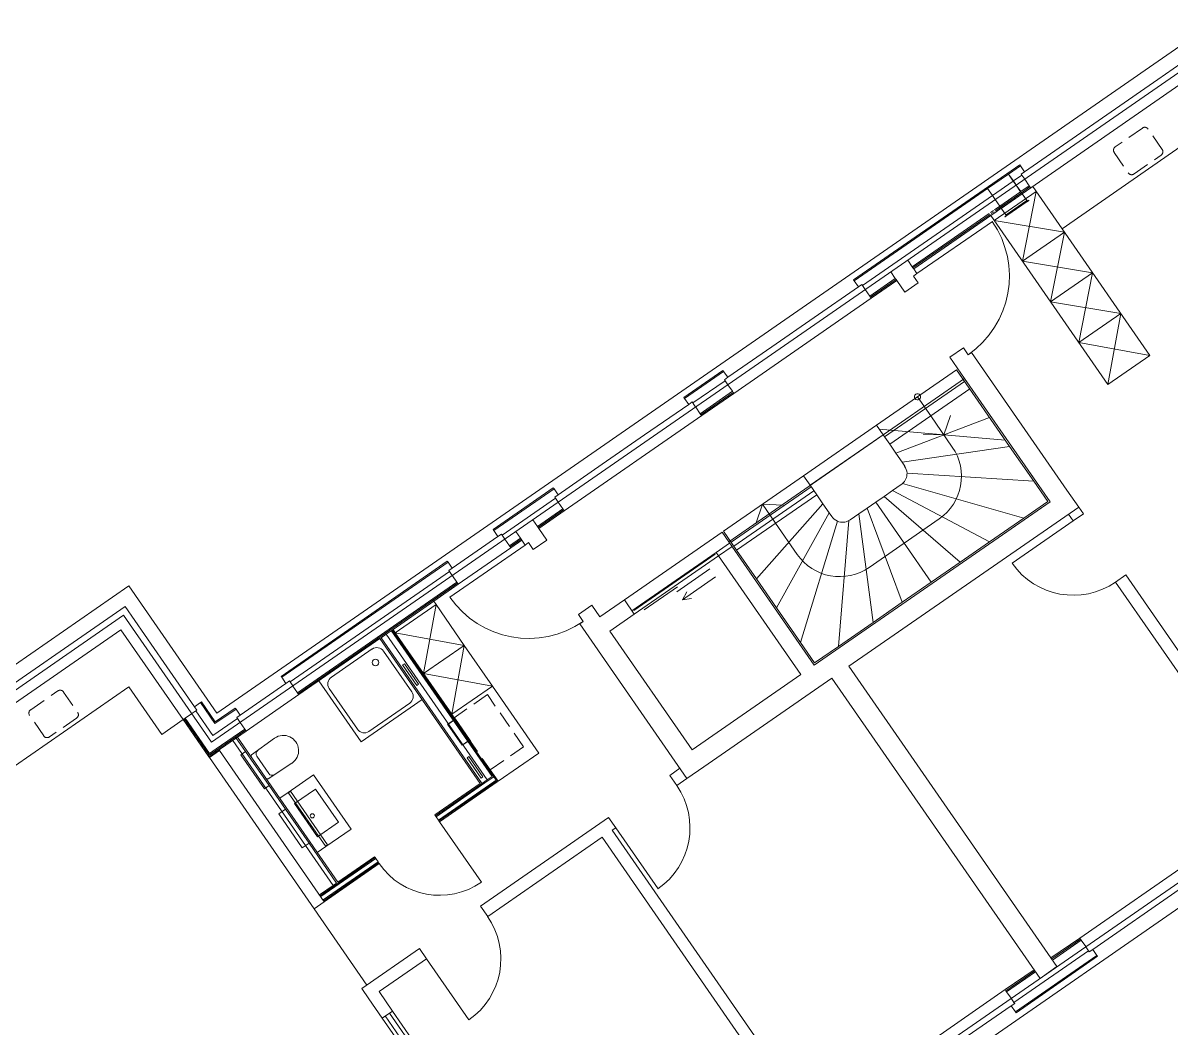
# Model space of a CAD drawing. Header units: metres. Extents: x 2747624 to 2747775, y 1250135 to 1250307.
# Drawn here: x 2747704.12 to 2747718.03, y 1250242.4 to 1250254.58 of the extents above; entities that cross this region are included whole.
import ezdxf

# ---------------------------------------------------------------- set-up
doc = ezdxf.new("R2010")
doc.units = ezdxf.units.M
doc.header["$MEASUREMENT"] = 0
doc.linetypes.add('Strich 2_1mm', pattern=[0.3, 0.2, -0.1])
doc.linetypes.add('Strichpunkt 3_1_1mm Achsen', pattern=[0.5, 0.3, -0.1, 0, -0.1])
doc.layers.add('nichttragend', color=7, linetype='Continuous')
doc.layers.add('tragend', color=7, linetype='Continuous')

# ---------------------------------------------------------------- blocks, each defined once
blk = doc.blocks.new('dfghdgh')
at = {"layer": 'nichttragend', "color": 252, "linetype": 'Continuous', "lineweight": 0}
for p, q in [((2746714.131, 1250251.528), (2746718.535, 1250254.579)), ((2746718.489, 1250254.329), (2746717.861, 1250253.894)), ((2746718.471, 1250254.225), (2746706.397, 1250245.862)), ((2746718.438, 1250254.048), (2746716.322, 1250252.581)), ((2746717.861, 1250253.894), (2746717.296, 1250253.502)), ((2746717.296, 1250253.502), (2746716.772, 1250253.139)), ((2746716.702, 1250252.085), (2746718.28, 1250253.178)), ((2746716.772, 1250253.139), (2746716.248, 1250252.776)), ((2746716.044, 1250252.76), (2746716.052, 1250252.748)), ((2746716.053, 1250252.748), (2746716.045, 1250252.761)), ((2746716.052, 1250252.748), (2746716.111, 1250252.663)), ((2746716.112, 1250252.664), (2746716.053, 1250252.748)), ((2746716.189, 1250252.861), (2746716.198, 1250252.848)), ((2746716.198, 1250252.848), (2746716.248, 1250252.776)), ((2746716.248, 1250252.776), (2746716.207, 1250252.747)), ((2746716.207, 1250252.747), (2746716.215, 1250252.736)), ((2746716.215, 1250252.736), (2746716.249, 1250252.686)), ((2746716.111, 1250252.663), (2746716.145, 1250252.614)), ((2746716.146, 1250252.615), (2746716.112, 1250252.664)), ((2746716.145, 1250252.614), (2746716.2, 1250252.534)), ((2746716.202, 1250252.535), (2746716.146, 1250252.615)), ((2746716.249, 1250252.686), (2746716.25, 1250252.685)), ((2746716.25, 1250252.685), (2746716.304, 1250252.606)), ((2746716.304, 1250252.606), (2746716.313, 1250252.594)), ((2746716.313, 1250252.594), (2746716.322, 1250252.581)), ((2746716.702, 1250252.085), (2746716.346, 1250252.598)), ((2746715.79, 1250252.584), (2746715.799, 1250252.572)), ((2746715.8, 1250252.573), (2746715.791, 1250252.585)), ((2746715.799, 1250252.572), (2746715.857, 1250252.488)), ((2746715.858, 1250252.489), (2746715.8, 1250252.573)), ((2746715.857, 1250252.488), (2746715.891, 1250252.438)), ((2746715.892, 1250252.439), (2746715.858, 1250252.489)), ((2746716.389, 1250252.537), (2746715.88, 1250252.184)), ((2746715.965, 1250252.332), (2746716.219, 1250252.509)), ((2746716.217, 1250252.509), (2746715.965, 1250252.334)), ((2746716.2, 1250252.534), (2746716.209, 1250252.522)), ((2746716.21, 1250252.522), (2746716.202, 1250252.535)), ((2746716.209, 1250252.522), (2746716.217, 1250252.509)), ((2746716.219, 1250252.51), (2746716.21, 1250252.522)), ((2746716.219, 1250252.51), (2746716.217, 1250252.509)), ((2746716.217, 1250252.509), (2746716.274, 1250252.428)), ((2746716.282, 1250252.419), (2746716.219, 1250252.51)), ((2746716.389, 1250252.537), (2746716.222, 1250251.691)), ((2746715.891, 1250252.438), (2746715.947, 1250252.358)), ((2746715.948, 1250252.359), (2746715.892, 1250252.439)), ((2746715.947, 1250252.358), (2746715.955, 1250252.346)), ((2746715.956, 1250252.347), (2746715.948, 1250252.359)), ((2746715.955, 1250252.346), (2746715.964, 1250252.334)), ((2746715.965, 1250252.334), (2746715.956, 1250252.347)), ((2746715.964, 1250252.334), (2746716.027, 1250252.243)), ((2746715.965, 1250252.334), (2746715.964, 1250252.334)), ((2746716.021, 1250252.253), (2746715.965, 1250252.334)), ((2746716.296, 1250252.429), (2746716.012, 1250252.233)), ((2746716.273, 1250252.427), (2746716.023, 1250252.254)), ((2746716.279, 1250252.415), (2746716.032, 1250252.245)), ((2746716.033, 1250252.244), (2746716.28, 1250252.414)), ((2746716.273, 1250252.427), (2746716.274, 1250252.428)), ((2746716.273, 1250252.427), (2746716.28, 1250252.416)), ((2746716.28, 1250252.418), (2746716.274, 1250252.428)), ((2746716.279, 1250252.415), (2746716.281, 1250252.417)), ((2746716.28, 1250252.414), (2746716.279, 1250252.415)), ((2746716.282, 1250252.416), (2746716.28, 1250252.418)), ((2746716.281, 1250252.415), (2746716.28, 1250252.416)), ((2746716.28, 1250252.414), (2746716.281, 1250252.415)), ((2746716.3, 1250252.43), (2746716.281, 1250252.417)), ((2746716.281, 1250252.415), (2746716.301, 1250252.429)), ((2746716.282, 1250252.418), (2746716.282, 1250252.419)), ((2746716.297, 1250252.428), (2746716.296, 1250252.429)), ((2746716.301, 1250252.429), (2746716.3, 1250252.43)), ((2746715.853, 1250252.257), (2746715.837, 1250252.246)), ((2746715.837, 1250252.246), (2746717.258, 1250250.196)), ((2746715.88, 1250252.184), (2746716.731, 1250252.044)), ((2746715.902, 1250252.291), (2746715.887, 1250252.28)), ((2746716.032, 1250252.245), (2746716.01, 1250252.229)), ((2746716.01, 1250252.229), (2746716.011, 1250252.228)), ((2746716.011, 1250252.228), (2746716.033, 1250252.244)), ((2746716.012, 1250252.233), (2746716.013, 1250252.232)), ((2746716.023, 1250252.254), (2746716.021, 1250252.253)), ((2746716.021, 1250252.253), (2746716.028, 1250252.244)), ((2746716.03, 1250252.243), (2746716.023, 1250252.254)), ((2746716.027, 1250252.243), (2746716.028, 1250252.241)), ((2746716.031, 1250252.242), (2746716.03, 1250252.243)), ((2746716.032, 1250252.245), (2746716.033, 1250252.244)), ((2746714.944, 1250251.541), (2746715.857, 1250252.173)), ((2746716.222, 1250251.691), (2746716.731, 1250252.044)), ((2746716.731, 1250252.044), (2746716.563, 1250251.198)), ((2746717.766, 1250250.548), (2746716.702, 1250252.085)), ((2746716.222, 1250251.691), (2746717.072, 1250251.55)), ((2746706.461, 1250246.215), (2746714.131, 1250251.528)), ((2746714.903, 1250251.512), (2746714.944, 1250251.541)), ((2746714.96, 1250251.43), (2746714.903, 1250251.512)), ((2746716.563, 1250251.198), (2746717.072, 1250251.55)), ((2746717.072, 1250251.55), (2746716.905, 1250250.705)), ((2746713.699, 1250251.011), (2746714.234, 1250251.381)), ((2746714.175, 1250251.465), (2746714.184, 1250251.453)), ((2746714.184, 1250251.453), (2746714.234, 1250251.381)), ((2746714.234, 1250251.381), (2746714.275, 1250251.409)), ((2746714.275, 1250251.409), (2746714.283, 1250251.397)), ((2746714.283, 1250251.397), (2746714.317, 1250251.348)), ((2746714.317, 1250251.348), (2746714.318, 1250251.347)), ((2746714.318, 1250251.347), (2746714.373, 1250251.268)), ((2746714.796, 1250251.316), (2746714.96, 1250251.43)), ((2746712.725, 1250250.09), (2746714.39, 1250251.243)), ((2746714.373, 1250251.268), (2746714.381, 1250251.256)), ((2746714.381, 1250251.256), (2746714.39, 1250251.243)), ((2746716.563, 1250251.198), (2746717.414, 1250251.057)), ((2746713.186, 1250250.655), (2746713.699, 1250251.011)), ((2746717.414, 1250251.057), (2746716.905, 1250250.705)), ((2746717.414, 1250251.057), (2746717.258, 1250250.196)), ((2746712.651, 1250250.285), (2746713.186, 1250250.655)), ((2746716.905, 1250250.705), (2746717.766, 1250250.548)), ((2746715.342, 1250250.527), (2746715.507, 1250250.641)), ((2746715.507, 1250250.641), (2746715.564, 1250250.559)), ((2746715.564, 1250250.559), (2746715.605, 1250250.587)), ((2746717.258, 1250250.196), (2746717.766, 1250250.548)), ((2746712.593, 1250250.369), (2746712.601, 1250250.357)), ((2746715.423, 1250250.375), (2746714.453, 1250249.703)), ((2746716.065, 1250249.448), (2746715.423, 1250250.375)), ((2746712.601, 1250250.357), (2746712.651, 1250250.285)), ((2746712.651, 1250250.285), (2746712.61, 1250250.256)), ((2746712.61, 1250250.256), (2746712.618, 1250250.244)), ((2746712.618, 1250250.244), (2746712.653, 1250250.195)), ((2746715.519, 1250250.271), (2746712.663, 1250248.292)), ((2746714.551, 1250249.562), (2746715.521, 1250250.234)), ((2746716.556, 1250248.775), (2746715.519, 1250250.271)), ((2746712.653, 1250250.195), (2746712.653, 1250250.194)), ((2746712.653, 1250250.194), (2746712.708, 1250250.115)), ((2746712.708, 1250250.115), (2746712.717, 1250250.102)), ((2746712.717, 1250250.102), (2746712.725, 1250250.09)), ((2746715.583, 1250250.145), (2746714.613, 1250249.473)), ((2746711.644, 1250249.587), (2746712.179, 1250249.957)), ((2746712.12, 1250250.042), (2746712.128, 1250250.03)), ((2746712.128, 1250250.03), (2746712.179, 1250249.957)), ((2746712.179, 1250249.957), (2746712.22, 1250249.986)), ((2746712.22, 1250249.986), (2746712.228, 1250249.974)), ((2746712.228, 1250249.974), (2746712.262, 1250249.924)), ((2746714.951, 1250250.048), (2746715.11, 1250249.817)), ((2746710.67, 1250248.667), (2746712.335, 1250249.82)), ((2746712.262, 1250249.924), (2746712.263, 1250249.923)), ((2746712.263, 1250249.923), (2746712.318, 1250249.844)), ((2746712.318, 1250249.844), (2746712.326, 1250249.832)), ((2746712.326, 1250249.832), (2746712.335, 1250249.82)), ((2746715.11, 1250249.817), (2746715.372, 1250249.439)), ((2746715.27, 1250249.587), (2746715.349, 1250249.824)), ((2746714.453, 1250249.703), (2746713.57, 1250249.091)), ((2746714.533, 1250249.588), (2746714.453, 1250249.703)), ((2746715.822, 1250249.799), (2746714.688, 1250249.364)), ((2746711.13, 1250249.231), (2746711.644, 1250249.587)), ((2746713.649, 1250248.976), (2746714.533, 1250249.588)), ((2746716.014, 1250249.522), (2746714.485, 1250249.656)), ((2746714.533, 1250249.588), (2746714.613, 1250249.473)), ((2746715.02, 1250249.597), (2746715.27, 1250249.587)), ((2746714.613, 1250249.473), (2746714.688, 1250249.364)), ((2746716.065, 1250249.448), (2746714.764, 1250249.255)), ((2746716.358, 1250249.026), (2746716.065, 1250249.448)), ((2746714.688, 1250249.364), (2746714.764, 1250249.255)), ((2746714.764, 1250249.255), (2746714.795, 1250249.21)), ((2746710.596, 1250248.861), (2746711.13, 1250249.231)), ((2746716.358, 1250249.026), (2746714.823, 1250249.125)), ((2746713.57, 1250249.091), (2746712.6, 1250248.419)), ((2746713.57, 1250249.091), (2746713.57, 1250249.091)), ((2746713.57, 1250249.091), (2746713.649, 1250248.976)), ((2746714.754, 1250248.987), (2746714.648, 1250248.913)), ((2746716.238, 1250248.579), (2746714.768, 1250248.997)), ((2746716.528, 1250248.78), (2746716.358, 1250249.026)), ((2746710.537, 1250248.946), (2746710.546, 1250248.933)), ((2746710.546, 1250248.933), (2746710.596, 1250248.861)), ((2746710.596, 1250248.861), (2746710.555, 1250248.833)), ((2746712.691, 1250248.287), (2746713.661, 1250248.959)), ((2746712.725, 1250248.238), (2746713.695, 1250248.91)), ((2746712.759, 1250248.189), (2746713.729, 1250248.86)), ((2746713.729, 1250248.86), (2746713.649, 1250248.976)), ((2746713.804, 1250248.752), (2746713.729, 1250248.86)), ((2746714.546, 1250248.842), (2746714.444, 1250248.772)), ((2746714.648, 1250248.913), (2746714.546, 1250248.842)), ((2746715.468, 1250248.046), (2746714.546, 1250248.842)), ((2746715.821, 1250248.29), (2746714.648, 1250248.913)), ((2746710.555, 1250248.833), (2746710.563, 1250248.821)), ((2746710.563, 1250248.821), (2746710.597, 1250248.771)), ((2746710.597, 1250248.771), (2746710.598, 1250248.77)), ((2746710.598, 1250248.77), (2746710.653, 1250248.691)), ((2746713.072, 1250248.746), (2746712.993, 1250248.509)), ((2746712.999, 1250247.843), (2746713.804, 1250248.752)), ((2746713.231, 1250248.516), (2746713.072, 1250248.746)), ((2746713.322, 1250248.736), (2746713.072, 1250248.746)), ((2746713.699, 1250246.796), (2746716.556, 1250248.775)), ((2746713.88, 1250248.643), (2746713.804, 1250248.752)), ((2746714.342, 1250248.701), (2746714.24, 1250248.631)), ((2746714.444, 1250248.772), (2746714.342, 1250248.701)), ((2746714.764, 1250247.558), (2746714.342, 1250248.701)), ((2746715.116, 1250247.802), (2746714.444, 1250248.772)), ((2746716.238, 1250248.579), (2746716.528, 1250248.78)), ((2746710.653, 1250248.691), (2746710.661, 1250248.679)), ((2746710.661, 1250248.679), (2746710.67, 1250248.667)), ((2746713.241, 1250247.493), (2746713.88, 1250248.643)), ((2746713.911, 1250248.597), (2746713.88, 1250248.643)), ((2746714.24, 1250248.631), (2746714.134, 1250248.557)), ((2746714.411, 1250247.314), (2746714.24, 1250248.631)), ((2746715.214, 1250248.569), (2746714.364, 1250247.98)), ((2746715.821, 1250248.29), (2746716.238, 1250248.579)), ((2746716.961, 1250248.629), (2746716.837, 1250248.544)), ((2746709.808, 1250248.44), (2746709.816, 1250248.428)), ((2746709.816, 1250248.428), (2746709.867, 1250248.356)), ((2746713.493, 1250248.138), (2746713.231, 1250248.516)), ((2746713.534, 1250247.07), (2746713.981, 1250248.541)), ((2746713.994, 1250247.024), (2746714.12, 1250248.548)), ((2746716.837, 1250248.544), (2746716.097, 1250248.032)), ((2746709.867, 1250248.356), (2746709.312, 1250247.971)), ((2746709.867, 1250248.356), (2746709.908, 1250248.384)), ((2746709.908, 1250248.384), (2746709.916, 1250248.372)), ((2746709.916, 1250248.372), (2746709.95, 1250248.323)), ((2746709.95, 1250248.323), (2746709.951, 1250248.322)), ((2746709.951, 1250248.322), (2746710.006, 1250248.243)), ((2746710.238, 1250248.281), (2746710.197, 1250248.252)), ((2746710.295, 1250248.198), (2746710.238, 1250248.281)), ((2746710.459, 1250248.312), (2746710.295, 1250248.198)), ((2746712.6, 1250248.419), (2746712.759, 1250248.189)), ((2746712.663, 1250248.292), (2746713.699, 1250246.796)), ((2746715.468, 1250248.046), (2746715.821, 1250248.29)), ((2746710.197, 1250248.252), (2746709.284, 1250247.62)), ((2746710.023, 1250248.218), (2746709.386, 1250247.777)), ((2746710.006, 1250248.243), (2746710.014, 1250248.231)), ((2746710.014, 1250248.231), (2746710.023, 1250248.218)), ((2746711.49, 1250247.456), (2746712.51, 1250248.162)), ((2746711.513, 1250247.459), (2746712.499, 1250248.142)), ((2746712.759, 1250248.189), (2746712.999, 1250247.843)), ((2746709.253, 1250248.056), (2746709.262, 1250248.044)), ((2746709.262, 1250248.044), (2746709.312, 1250247.971)), ((2746712.538, 1250248.121), (2746711.519, 1250247.415)), ((2746713.535, 1250246.682), (2746712.538, 1250248.121)), ((2746715.116, 1250247.802), (2746715.468, 1250248.046)), ((2746709.312, 1250247.971), (2746709.271, 1250247.943)), ((2746709.271, 1250247.943), (2746709.279, 1250247.931)), ((2746709.279, 1250247.931), (2746709.313, 1250247.882)), ((2746709.313, 1250247.882), (2746709.314, 1250247.88)), ((2746709.314, 1250247.88), (2746709.368, 1250247.802)), ((2746712.434, 1250247.964), (2746712.034, 1250247.686)), ((2746712.503, 1250247.865), (2746712.102, 1250247.587)), ((2746717.473, 1250247.89), (2746717.35, 1250247.804)), ((2746693.319, 1250239.393), (2746705.393, 1250247.757)), ((2746705.393, 1250247.757), (2746706.461, 1250246.215)), ((2746709.368, 1250247.802), (2746709.377, 1250247.789)), ((2746709.377, 1250247.789), (2746709.386, 1250247.777)), ((2746712.041, 1250247.746), (2746711.64, 1250247.468)), ((2746712.999, 1250247.843), (2746713.241, 1250247.493)), ((2746714.764, 1250247.558), (2746715.116, 1250247.802)), ((2746712.102, 1250247.587), (2746712.156, 1250247.685)), ((2746712.102, 1250247.587), (2746712.213, 1250247.603)), ((2746705.348, 1250247.507), (2746704.668, 1250247.036)), ((2746705.348, 1250247.507), (2746705.819, 1250246.827)), ((2746708.595, 1250247.229), (2746709.088, 1250247.571)), ((2746709.116, 1250247.53), (2746708.623, 1250247.188)), ((2746708.965, 1250246.695), (2746709.116, 1250247.53)), ((2746709.088, 1250247.571), (2746709.116, 1250247.53)), ((2746709.116, 1250247.53), (2746709.458, 1250247.036)), ((2746711.006, 1250247.523), (2746710.841, 1250247.409)), ((2746713.241, 1250247.493), (2746713.534, 1250247.07)), ((2746714.411, 1250247.314), (2746714.764, 1250247.558)), ((2746705.329, 1250247.403), (2746693.255, 1250239.04)), ((2746706.397, 1250245.862), (2746705.329, 1250247.403)), ((2746710.841, 1250247.409), (2746710.898, 1250247.327)), ((2746710.898, 1250247.327), (2746710.857, 1250247.299)), ((2746713.994, 1250247.024), (2746714.411, 1250247.314)), ((2746703.694, 1250246.115), (2746705.297, 1250247.226)), ((2746705.297, 1250247.226), (2746706.051, 1250246.136)), ((2746708.513, 1250247.172), (2746708.451, 1250247.129)), ((2746709.737, 1250245.405), (2746708.513, 1250247.172)), ((2746709.798, 1250245.447), (2746708.574, 1250247.215)), ((2746709.809, 1250245.455), (2746708.584, 1250247.222)), ((2746708.623, 1250247.188), (2746708.595, 1250247.229)), ((2746708.965, 1250246.695), (2746708.623, 1250247.188)), ((2746709.458, 1250247.036), (2746708.623, 1250247.188)), ((2746711.223, 1250247.21), (2746712.219, 1250245.771)), ((2746704.668, 1250247.036), (2746704.154, 1250246.68)), ((2746708.451, 1250247.129), (2746708.436, 1250247.119)), ((2746708.436, 1250247.119), (2746709.653, 1250245.362)), ((2746709.668, 1250245.372), (2746708.451, 1250247.129)), ((2746708.965, 1250246.695), (2746709.458, 1250247.036)), ((2746709.307, 1250246.202), (2746709.458, 1250247.036)), ((2746709.458, 1250247.036), (2746709.8, 1250246.543)), ((2746713.534, 1250247.07), (2746713.704, 1250246.824)), ((2746707.848, 1250246.651), (2746708.341, 1250246.993)), ((2746708.48, 1250246.967), (2746708.822, 1250246.474)), ((2746713.704, 1250246.824), (2746713.994, 1250247.024)), ((2746705.819, 1250246.827), (2746706.189, 1250246.293)), ((2746708.734, 1250246.814), (2746708.711, 1250246.799)), ((2746708.711, 1250246.799), (2746708.882, 1250246.552)), ((2746708.904, 1250246.568), (2746708.734, 1250246.814)), ((2746704.154, 1250246.68), (2746703.62, 1250246.31)), ((2746707.239, 1250246.661), (2746707.248, 1250246.649)), ((2746707.248, 1250246.649), (2746707.298, 1250246.576)), ((2746709.307, 1250246.202), (2746708.965, 1250246.695)), ((2746709.8, 1250246.543), (2746708.965, 1250246.695)), ((2746712.219, 1250245.771), (2746713.535, 1250246.682)), ((2746705.396, 1250246.534), (2746702.611, 1250244.605)), ((2746705.794, 1250245.958), (2746705.396, 1250246.534)), ((2746707.298, 1250246.576), (2746706.743, 1250246.192)), ((2746707.298, 1250246.576), (2746707.339, 1250246.605)), ((2746707.339, 1250246.605), (2746707.347, 1250246.593)), ((2746707.347, 1250246.593), (2746707.381, 1250246.544)), ((2746707.381, 1250246.544), (2746707.382, 1250246.542)), ((2746707.382, 1250246.542), (2746707.437, 1250246.463)), ((2746707.696, 1250246.607), (2746708.209, 1250245.867)), ((2746708.164, 1250246.019), (2746707.823, 1250246.512)), ((2746708.882, 1250246.552), (2746708.904, 1250246.568)), ((2746709.8, 1250246.543), (2746709.307, 1250246.202)), ((2746710.362, 1250245.731), (2746709.8, 1250246.543)), ((2746706.261, 1250246.343), (2746706.189, 1250246.293)), ((2746706.274, 1250246.351), (2746706.261, 1250246.343)), ((2746707.454, 1250246.439), (2746706.817, 1250245.997)), ((2746707.437, 1250246.463), (2746707.445, 1250246.451)), ((2746707.445, 1250246.451), (2746707.454, 1250246.439)), ((2746708.209, 1250245.867), (2746708.949, 1250246.379)), ((2746708.797, 1250246.335), (2746708.304, 1250245.993)), ((2746706.155, 1250246.208), (2746706.076, 1250246.153)), ((2746706.156, 1250246.209), (2746706.155, 1250246.208)), ((2746706.206, 1250246.243), (2746706.156, 1250246.209)), ((2746706.189, 1250246.293), (2746706.217, 1250246.251)), ((2746706.217, 1250246.251), (2746706.206, 1250246.243)), ((2746706.684, 1250246.277), (2746706.693, 1250246.264)), ((2746706.693, 1250246.264), (2746706.743, 1250246.192)), ((2746709.307, 1250246.202), (2746709.335, 1250246.16)), ((2746706.051, 1250246.136), (2746705.794, 1250245.958)), ((2746706.064, 1250246.145), (2746706.051, 1250246.136)), ((2746706.076, 1250246.153), (2746706.064, 1250246.145)), ((2746706.743, 1250246.192), (2746706.702, 1250246.163)), ((2746706.702, 1250246.163), (2746706.71, 1250246.152)), ((2746706.71, 1250246.152), (2746706.744, 1250246.102)), ((2746706.744, 1250246.102), (2746706.745, 1250246.101)), ((2746706.745, 1250246.101), (2746706.8, 1250246.022)), ((2746709.256, 1250246.08), (2746709.258, 1250246.081)), ((2746709.256, 1250246.08), (2746709.433, 1250245.825)), ((2746709.347, 1250246.143), (2746709.258, 1250246.081)), ((2746709.259, 1250246.079), (2746709.339, 1250246.135)), ((2746709.433, 1250245.827), (2746709.259, 1250246.079)), ((2746709.336, 1250246.161), (2746709.349, 1250246.142)), ((2746709.351, 1250246.142), (2746709.337, 1250246.162)), ((2746709.339, 1250246.158), (2746709.337, 1250246.157)), ((2746709.348, 1250246.142), (2746709.339, 1250246.135)), ((2746709.34, 1250246.134), (2746709.339, 1250246.135)), ((2746709.34, 1250246.134), (2746709.35, 1250246.141)), ((2746709.34, 1250246.134), (2746709.513, 1250245.884)), ((2746709.348, 1250246.144), (2746709.347, 1250246.143)), ((2746709.351, 1250246.143), (2746709.348, 1250246.142)), ((2746709.351, 1250246.14), (2746709.349, 1250246.142)), ((2746709.351, 1250246.142), (2746709.35, 1250246.141)), ((2746709.352, 1250246.141), (2746709.351, 1250246.142)), ((2746709.352, 1250246.141), (2746709.351, 1250246.14)), ((2746709.351, 1250246.14), (2746709.522, 1250245.894)), ((2746709.523, 1250245.895), (2746709.352, 1250246.141)), ((2746707.927, 1250244.166), (2746706.71, 1250245.923)), ((2746706.8, 1250246.022), (2746706.808, 1250246.01)), ((2746706.808, 1250246.01), (2746706.817, 1250245.997)), ((2746706.654, 1250245.885), (2746707.871, 1250244.128)), ((2746706.695, 1250245.913), (2746706.809, 1250245.749)), ((2746707.161, 1250245.913), (2746706.882, 1250245.709)), ((2746709.513, 1250245.883), (2746709.433, 1250245.827)), ((2746709.433, 1250245.825), (2746709.434, 1250245.826)), ((2746709.434, 1250245.826), (2746709.524, 1250245.888)), ((2746709.523, 1250245.891), (2746709.513, 1250245.884)), ((2746709.513, 1250245.883), (2746709.523, 1250245.889)), ((2746709.513, 1250245.884), (2746709.513, 1250245.883)), ((2746709.522, 1250245.894), (2746709.523, 1250245.895)), ((2746709.522, 1250245.894), (2746709.537, 1250245.871)), ((2746709.538, 1250245.872), (2746709.523, 1250245.895)), ((2746709.525, 1250245.892), (2746709.523, 1250245.891)), ((2746709.524, 1250245.888), (2746709.525, 1250245.889)), ((2746709.534, 1250245.874), (2746709.535, 1250245.874)), ((2746709.537, 1250245.871), (2746709.538, 1250245.872)), ((2746706.37, 1250245.676), (2746706.365, 1250245.684)), ((2746706.488, 1250245.77), (2746706.494, 1250245.761)), ((2746706.809, 1250245.749), (2746706.751, 1250245.709)), ((2746706.751, 1250245.709), (2746707.036, 1250245.298)), ((2746707.094, 1250245.338), (2746706.809, 1250245.749)), ((2746707.089, 1250245.483), (2746706.943, 1250245.694)), ((2746709.514, 1250245.688), (2746709.492, 1250245.673)), ((2746709.492, 1250245.673), (2746709.662, 1250245.426)), ((2746709.685, 1250245.442), (2746709.514, 1250245.688)), ((2746709.869, 1250245.39), (2746710.362, 1250245.731)), ((2746707.082, 1250245.42), (2746707.371, 1250245.609)), ((2746709.773, 1250245.527), (2746709.869, 1250245.39)), ((2746707.325, 1250245.255), (2746707.633, 1250245.468)), ((2746707.633, 1250245.468), (2746708.089, 1250244.811)), ((2746709.653, 1250245.362), (2746709.102, 1250244.981)), ((2746709.117, 1250244.96), (2746709.707, 1250245.369)), ((2746709.145, 1250244.919), (2746709.815, 1250245.383)), ((2746709.152, 1250244.909), (2746709.842, 1250245.386)), ((2746709.159, 1250244.898), (2746709.859, 1250245.383)), ((2746709.66, 1250245.352), (2746709.675, 1250245.362)), ((2746709.662, 1250245.426), (2746709.685, 1250245.442)), ((2746709.673, 1250245.365), (2746709.668, 1250245.372)), ((2746709.673, 1250245.365), (2746709.675, 1250245.362)), ((2746709.675, 1250245.362), (2746709.68, 1250245.366)), ((2746709.68, 1250245.366), (2746709.737, 1250245.405)), ((2746709.707, 1250245.369), (2746709.744, 1250245.394)), ((2746709.737, 1250245.405), (2746709.798, 1250245.447)), ((2746709.744, 1250245.394), (2746709.806, 1250245.437)), ((2746709.806, 1250245.437), (2746709.816, 1250245.444)), ((2746709.816, 1250245.444), (2746709.809, 1250245.455)), ((2746709.815, 1250245.383), (2746709.834, 1250245.396)), ((2746709.844, 1250245.403), (2746709.816, 1250245.444)), ((2746709.834, 1250245.396), (2746709.844, 1250245.403)), ((2746709.842, 1250245.386), (2746709.851, 1250245.393)), ((2746709.851, 1250245.393), (2746709.862, 1250245.4)), ((2746709.869, 1250245.39), (2746709.859, 1250245.383)), ((2746712.033, 1250245.338), (2746711.948, 1250245.461)), ((2746707.036, 1250245.298), (2746707.094, 1250245.338)), ((2746707.094, 1250245.338), (2746707.293, 1250245.05)), ((2746707.325, 1250245.255), (2746707.222, 1250245.184)), ((2746707.781, 1250244.597), (2746707.325, 1250245.255)), ((2746707.353, 1250245.268), (2746707.328, 1250245.251)), ((2746707.802, 1250244.618), (2746707.353, 1250245.268)), ((2746707.656, 1250245.295), (2746707.401, 1250245.119)), ((2746707.935, 1250244.893), (2746707.656, 1250245.295)), ((2746709.11, 1250244.97), (2746709.66, 1250245.352)), ((2746707.401, 1250245.119), (2746707.68, 1250244.716)), ((2746707.293, 1250245.05), (2746707.211, 1250244.993)), ((2746707.211, 1250244.993), (2746707.495, 1250244.582)), ((2746707.578, 1250244.639), (2746707.293, 1250245.05)), ((2746709.102, 1250244.981), (2746709.11, 1250244.97)), ((2746709.11, 1250244.97), (2746709.117, 1250244.96)), ((2746709.117, 1250244.96), (2746709.145, 1250244.919)), ((2746711.293, 1250244.825), (2746711.208, 1250244.949)), ((2746711.41, 1250239.52), (2746719.425, 1250245.072)), ((2746707.68, 1250244.716), (2746707.935, 1250244.893)), ((2746708.089, 1250244.811), (2746707.781, 1250244.597)), ((2746709.145, 1250244.919), (2746709.152, 1250244.909)), ((2746709.152, 1250244.909), (2746709.159, 1250244.898)), ((2746709.159, 1250244.898), (2746709.666, 1250244.167)), ((2746719.487, 1250244.806), (2746711.051, 1250238.963)), ((2746711.293, 1250244.825), (2746711.806, 1250244.086)), ((2746707.495, 1250244.582), (2746707.578, 1250244.639)), ((2746707.578, 1250244.639), (2746707.912, 1250244.156)), ((2746707.678, 1250244.526), (2746707.781, 1250244.597)), ((2746707.778, 1250244.601), (2746707.802, 1250244.618)), ((2746716.917, 1250243.49), (2746718.581, 1250244.643)), ((2746707.712, 1250244.002), (2746708.378, 1250244.464)), ((2746707.719, 1250243.992), (2746708.385, 1250244.453)), ((2746707.748, 1250243.951), (2746708.414, 1250244.412)), ((2746707.755, 1250243.941), (2746708.421, 1250244.402)), ((2746707.762, 1250243.93), (2746708.428, 1250244.392)), ((2746708.371, 1250244.474), (2746707.927, 1250244.166)), ((2746708.371, 1250244.474), (2746708.378, 1250244.464)), ((2746708.378, 1250244.464), (2746708.385, 1250244.453)), ((2746708.385, 1250244.453), (2746708.414, 1250244.412)), ((2746708.414, 1250244.412), (2746708.421, 1250244.402)), ((2746708.421, 1250244.402), (2746708.428, 1250244.392)), ((2746707.705, 1250244.013), (2746707.871, 1250244.128)), ((2746707.871, 1250244.128), (2746707.912, 1250244.156)), ((2746717.073, 1250243.352), (2746718.121, 1250244.078)), ((2746707.639, 1250243.845), (2746708.279, 1250242.92)), ((2746709.742, 1250243.751), (2746709.656, 1250243.874)), ((2746716.925, 1250243.478), (2746716.917, 1250243.49)), ((2746716.934, 1250243.465), (2746716.925, 1250243.478)), ((2746716.989, 1250243.386), (2746716.934, 1250243.465)), ((2746709.002, 1250243.238), (2746708.916, 1250243.361)), ((2746716.989, 1250243.385), (2746716.989, 1250243.386)), ((2746717.024, 1250243.336), (2746716.989, 1250243.385)), ((2746717.032, 1250243.324), (2746717.024, 1250243.336)), ((2746717.073, 1250243.352), (2746717.032, 1250243.324)), ((2746717.123, 1250243.28), (2746717.073, 1250243.352)), ((2746717.132, 1250243.268), (2746717.123, 1250243.28)), ((2746709.002, 1250243.238), (2746709.514, 1250242.498)), ((2746714.348, 1250241.711), (2746716.013, 1250242.864)), ((2746716.021, 1250242.851), (2746716.013, 1250242.864)), ((2746716.03, 1250242.839), (2746716.021, 1250242.851)), ((2746716.084, 1250242.76), (2746716.03, 1250242.839)), ((2746716.085, 1250242.759), (2746716.084, 1250242.76)), ((2746716.119, 1250242.709), (2746716.085, 1250242.759)), ((2746709.201, 1250241.642), (2746708.552, 1250242.58)), ((2746709.238, 1250241.668), (2746708.589, 1250242.605)), ((2746715.552, 1250242.299), (2746716.087, 1250242.669)), ((2746716.087, 1250242.669), (2746716.128, 1250242.698)), ((2746716.137, 1250242.597), (2746716.087, 1250242.669)), ((2746716.128, 1250242.698), (2746716.119, 1250242.709)), ((2746716.145, 1250242.584), (2746716.137, 1250242.597)), ((2746708.465, 1250242.52), (2746709.114, 1250241.583)), ((2746708.502, 1250242.545), (2746709.151, 1250241.608))]:
    blk.add_line(p, q, dxfattribs=at)
at = {"layer": 'nichttragend', "color": 252, "linetype": 'Strich 2_1mm', "lineweight": 0}
for p, q in [((2746717.675, 1250253.306), (2746717.346, 1250253.078)), ((2746717.915, 1250253.047), (2746717.744, 1250253.293)), ((2746717.333, 1250253.009), (2746717.504, 1250252.762)), ((2746717.574, 1250252.749), (2746717.903, 1250252.977)), ((2746704.205, 1250246.256), (2746704.533, 1250246.484)), ((2746704.603, 1250246.471), (2746704.774, 1250246.225)), ((2746709.738, 1250246.439), (2746709.335, 1250246.16)), ((2746710.176, 1250245.806), (2746709.738, 1250246.439)), ((2746704.363, 1250245.94), (2746704.192, 1250246.187)), ((2746704.761, 1250246.155), (2746704.432, 1250245.927)), ((2746709.335, 1250246.16), (2746709.773, 1250245.527)), ((2746709.773, 1250245.527), (2746710.176, 1250245.806))]:
    blk.add_line(p, q, dxfattribs=at)
at = {"layer": 'nichttragend', "color": 190, "linetype": 'Continuous', "lineweight": 0}
for p, q in [((2746716.189, 1250252.861), (2746714.175, 1250251.465)), ((2746716.052, 1250252.748), (2746715.8, 1250252.573)), ((2746716.198, 1250252.848), (2746716.053, 1250252.748)), ((2746716.215, 1250252.736), (2746716.112, 1250252.664)), ((2746716.111, 1250252.663), (2746715.858, 1250252.489)), ((2746716.304, 1250252.606), (2746716.202, 1250252.535)), ((2746716.21, 1250252.522), (2746716.313, 1250252.594)), ((2746715.799, 1250252.572), (2746714.184, 1250251.453)), ((2746715.857, 1250252.488), (2746714.283, 1250251.397)), ((2746716.2, 1250252.534), (2746715.948, 1250252.359)), ((2746715.956, 1250252.347), (2746716.209, 1250252.522)), ((2746716.219, 1250252.51), (2746716.322, 1250252.581)), ((2746715.947, 1250252.358), (2746715.885, 1250252.316)), ((2746715.894, 1250252.303), (2746715.955, 1250252.346)), ((2746715.902, 1250252.291), (2746715.964, 1250252.334)), ((2746715.82, 1250252.271), (2746714.886, 1250251.624)), ((2746714.895, 1250251.611), (2746715.829, 1250252.258)), ((2746714.904, 1250251.599), (2746715.837, 1250252.246)), ((2746715.87, 1250252.305), (2746715.836, 1250252.281)), ((2746715.844, 1250252.269), (2746715.878, 1250252.292)), ((2746715.853, 1250252.257), (2746715.887, 1250252.28)), ((2746714.681, 1250251.481), (2746714.373, 1250251.268)), ((2746714.381, 1250251.256), (2746714.69, 1250251.469)), ((2746714.39, 1250251.243), (2746714.698, 1250251.457)), ((2746712.593, 1250250.369), (2746712.12, 1250250.042)), ((2746712.601, 1250250.357), (2746712.128, 1250250.03)), ((2746712.618, 1250250.244), (2746712.228, 1250249.974)), ((2746712.708, 1250250.115), (2746712.318, 1250249.844)), ((2746712.326, 1250249.832), (2746712.717, 1250250.102)), ((2746712.335, 1250249.82), (2746712.725, 1250250.09)), ((2746710.537, 1250248.946), (2746709.808, 1250248.44)), ((2746710.546, 1250248.933), (2746709.816, 1250248.428)), ((2746710.563, 1250248.821), (2746709.916, 1250248.372)), ((2746710.653, 1250248.691), (2746710.345, 1250248.478)), ((2746710.353, 1250248.465), (2746710.661, 1250248.679)), ((2746710.362, 1250248.453), (2746710.67, 1250248.667)), ((2746710.139, 1250248.335), (2746710.006, 1250248.243)), ((2746710.014, 1250248.231), (2746710.148, 1250248.323)), ((2746710.023, 1250248.218), (2746710.156, 1250248.311)), ((2746709.253, 1250248.056), (2746707.239, 1250246.661)), ((2746709.262, 1250248.044), (2746707.248, 1250246.649)), ((2746709.279, 1250247.931), (2746707.347, 1250246.593)), ((2746709.368, 1250247.802), (2746707.437, 1250246.463)), ((2746707.445, 1250246.451), (2746709.377, 1250247.789)), ((2746709.088, 1250247.571), (2746709.386, 1250247.777)), ((2746708.513, 1250247.172), (2746708.595, 1250247.229)), ((2746707.454, 1250246.439), (2746708.436, 1250247.119)), ((2746706.438, 1250246.088), (2746706.261, 1250246.343)), ((2746706.442, 1250246.109), (2746706.274, 1250246.351)), ((2746706.412, 1250245.945), (2746706.206, 1250246.243)), ((2746706.684, 1250246.277), (2746706.442, 1250246.109)), ((2746706.693, 1250246.264), (2746706.45, 1250246.096)), ((2746706.051, 1250246.136), (2746706.365, 1250245.684)), ((2746706.064, 1250246.145), (2746706.36, 1250245.717)), ((2746706.372, 1250245.726), (2746706.076, 1250246.153)), ((2746706.71, 1250246.152), (2746706.412, 1250245.945)), ((2746706.438, 1250246.088), (2746706.45, 1250246.096)), ((2746706.377, 1250245.693), (2746706.817, 1250245.997)), ((2746706.381, 1250245.714), (2746706.808, 1250246.01)), ((2746706.8, 1250246.022), (2746706.452, 1250245.782)), ((2746706.372, 1250245.726), (2746706.452, 1250245.782)), ((2746706.36, 1250245.717), (2746706.368, 1250245.705)), ((2746706.365, 1250245.684), (2746706.377, 1250245.693)), ((2746706.368, 1250245.705), (2746706.381, 1250245.714)), ((2746716.917, 1250243.49), (2746716.567, 1250243.248)), ((2746716.925, 1250243.478), (2746716.576, 1250243.236)), ((2746716.585, 1250243.223), (2746716.934, 1250243.465)), ((2746716.119, 1250242.709), (2746717.024, 1250243.336)), ((2746716.137, 1250242.597), (2746717.123, 1250243.28)), ((2746716.145, 1250242.584), (2746717.132, 1250243.268)), ((2746716.362, 1250243.106), (2746716.013, 1250242.864)), ((2746716.371, 1250243.093), (2746716.021, 1250242.851)), ((2746716.03, 1250242.839), (2746716.379, 1250243.081))]:
    blk.add_line(p, q, dxfattribs=at)
at = {"layer": 'nichttragend', "color": 252, "linetype": 'Continuous', "lineweight": 0}
for centre, radius in [((2746708.383, 1250246.828), 0.04), ((2746707.618, 1250244.971), 0.025)]:
    blk.add_circle(centre, radius, dxfattribs=at)
at = {"layer": 'nichttragend', "color": 252, "linetype": 'Strich 2_1mm', "lineweight": 0}
for centre, start, end in [((2746717.703, 1250253.265), 34.7099, 124.7099), ((2746717.375, 1250253.037), 124.7099, 214.7099), ((2746717.874, 1250253.018), 304.7099, 34.7099), ((2746717.545, 1250252.79), 214.7099, 304.7099), ((2746704.562, 1250246.443), 34.7099, 124.7099), ((2746704.233, 1250246.215), 124.7099, 214.7099), ((2746704.733, 1250246.196), 304.7099, 34.7099), ((2746704.404, 1250245.968), 214.7099, 304.7099)]:
    blk.add_arc(centre, 0.05, start, end, dxfattribs=at)
at = {"layer": 'nichttragend', "color": 252, "linetype": 'Continuous', "lineweight": 0}
for centre, radius, start, end in [((2746714.903, 1250251.512), 1.16, 304.7099, 34.7099), ((2746714.951, 1250250.048), 0.0375, 34.7099, 214.7099), ((2746714.951, 1250250.048), 0.0375, 214.7099, 34.7099), ((2746714.858, 1250249.083), 0.625, 304.7106, 34.7099), ((2746714.663, 1250249.118), 0.16, 310.6529, 2.1738), ((2746714.663, 1250249.118), 0.16, 2.1738, 34.7099), ((2746714.663, 1250249.118), 0.16, 304.7106, 310.6529), ((2746714.043, 1250248.689), 0.16, 214.7041, 247.236), ((2746714.043, 1250248.689), 0.16, 247.236, 298.7492), ((2746714.043, 1250248.689), 0.16, 298.7492, 304.7049), ((2746714.007, 1250248.494), 0.625, 214.7099, 304.7106), ((2746716.837, 1250248.544), 0.9, 214.7099, 304.7099), ((2746710.238, 1250248.281), 1.16, 214.7099, 304.7099), ((2746708.398, 1250246.91), 0.1, 34.7099, 124.7099), ((2746707.905, 1250246.569), 0.1, 124.7099, 214.7099), ((2746708.74, 1250246.417), 0.1, 304.7099, 34.7099), ((2746707.266, 1250245.761), 0.185, 304.7099, 124.7099), ((2746708.247, 1250246.076), 0.1, 214.7099, 304.7099), ((2746706.894, 1250245.693), 0.0199, 125.6482, 214.0817), ((2746706.985, 1250245.722), 0.05, 126.2572, 214.7112), ((2746707.071, 1250245.437), 0.0199, 215.3381, 303.7716), ((2746707.13, 1250245.511), 0.05, 214.7086, 303.1626), ((2746711.293, 1250244.825), 0.9, 304.7099, 34.7099), ((2746709.159, 1250244.898), 0.89, 214.7099, 304.7099), ((2746709.002, 1250243.238), 0.9, 304.7099, 34.7099)]:
    blk.add_arc(centre, radius, start, end, dxfattribs=at)
at = {"layer": 'tragend', "color": 92, "linetype": 'Continuous', "lineweight": 0}
for p, q in [((2746714.886, 1250251.624), (2746714.831, 1250251.704)), ((2746714.895, 1250251.611), (2746714.886, 1250251.624)), ((2746714.625, 1250251.562), (2746714.681, 1250251.481)), ((2746714.681, 1250251.481), (2746714.69, 1250251.469)), ((2746714.904, 1250251.599), (2746714.895, 1250251.611)), ((2746714.944, 1250251.541), (2746714.904, 1250251.599)), ((2746714.69, 1250251.469), (2746714.698, 1250251.457)), ((2746714.698, 1250251.457), (2746714.796, 1250251.316)), ((2746715.342, 1250250.527), (2746715.519, 1250250.271)), ((2746716.761, 1250248.917), (2746715.605, 1250250.587)), ((2746716.904, 1250248.712), (2746716.761, 1250248.917)), ((2746716.556, 1250248.775), (2746713.699, 1250246.796)), ((2746714.119, 1250246.783), (2746716.904, 1250248.712)), ((2746716.556, 1250248.775), (2746716.556, 1250248.775)), ((2746710.345, 1250248.478), (2746710.289, 1250248.558)), ((2746710.353, 1250248.465), (2746710.345, 1250248.478)), ((2746710.362, 1250248.453), (2746710.353, 1250248.465)), ((2746710.459, 1250248.312), (2746710.362, 1250248.453)), ((2746710.084, 1250248.416), (2746710.139, 1250248.335)), ((2746710.139, 1250248.335), (2746710.148, 1250248.323)), ((2746710.148, 1250248.323), (2746710.156, 1250248.311)), ((2746710.156, 1250248.311), (2746710.197, 1250248.252)), ((2746712.583, 1250248.407), (2746711.399, 1250247.587)), ((2746712.663, 1250248.292), (2746712.583, 1250248.407)), ((2746712.674, 1250248.276), (2746712.51, 1250248.162)), ((2746712.51, 1250248.162), (2746712.538, 1250248.121)), ((2746711.399, 1250247.587), (2746711.103, 1250247.382)), ((2746711.519, 1250247.415), (2746711.399, 1250247.587)), ((2746711.103, 1250247.382), (2746711.006, 1250247.523)), ((2746711.223, 1250247.21), (2746711.519, 1250247.415)), ((2746710.857, 1250247.299), (2746712.156, 1250245.423)), ((2746713.699, 1250246.796), (2746713.699, 1250246.796)), ((2746716.64, 1250243.143), (2746714.119, 1250246.783)), ((2746713.535, 1250246.682), (2746712.219, 1250245.771)), ((2746712.362, 1250245.566), (2746713.913, 1250246.64)), ((2746713.535, 1250246.682), (2746713.535, 1250246.682)), ((2746713.913, 1250246.64), (2746716.435, 1250243.001)), ((2746712.219, 1250245.771), (2746712.219, 1250245.771)), ((2746712.156, 1250245.423), (2746712.362, 1250245.566)), ((2746716.435, 1250243.001), (2746716.64, 1250243.143))]:
    blk.add_line(p, q, dxfattribs=at)
at = {"layer": 'tragend', "color": 20, "linetype": 'Continuous', "lineweight": 0}
for p, q in [((2746716.961, 1250248.629), (2746716.904, 1250248.712)), ((2746716.78, 1250248.626), (2746716.837, 1250248.544)), ((2746719.352, 1250245.177), (2746717.473, 1250247.89)), ((2746717.35, 1250247.804), (2746719.301, 1250244.987)), ((2746706.494, 1250245.761), (2746706.37, 1250245.676)), ((2746706.37, 1250245.676), (2746707.639, 1250243.845)), ((2746707.762, 1250243.93), (2746706.494, 1250245.761)), ((2746712.071, 1250245.547), (2746711.948, 1250245.461)), ((2746712.033, 1250245.338), (2746712.156, 1250245.423)), ((2746711.208, 1250244.949), (2746709.656, 1250243.874)), ((2746711.252, 1250244.797), (2746711.293, 1250244.825)), ((2746709.742, 1250243.751), (2746711.129, 1250244.712)), ((2746711.129, 1250244.712), (2746713.65, 1250241.072)), ((2746713.773, 1250241.157), (2746711.252, 1250244.797)), ((2746707.639, 1250243.845), (2746707.762, 1250243.93)), ((2746708.916, 1250243.361), (2746708.218, 1250242.877)), ((2746708.426, 1250242.84), (2746709.002, 1250243.238)), ((2746708.218, 1250242.877), (2746708.303, 1250242.754)), ((2746708.303, 1250242.754), (2746708.465, 1250242.52)), ((2746708.589, 1250242.605), (2746708.426, 1250242.84)), ((2746708.465, 1250242.52), (2746708.589, 1250242.605))]:
    blk.add_line(p, q, dxfattribs=at)
at = {"layer": 'tragend', "color": 92, "linetype": 'Strichpunkt 3_1_1mm Achsen', "lineweight": 0}
blk.add_line((2746712.538, 1250248.121), (2746712.703, 1250248.235), dxfattribs=at)

msp = doc.modelspace()

# ---------------------------------------------------------------- block references
msp.add_blockref('dfghdgh', (1000.005, -0.002))

doc.saveas('drawing.dxf')
